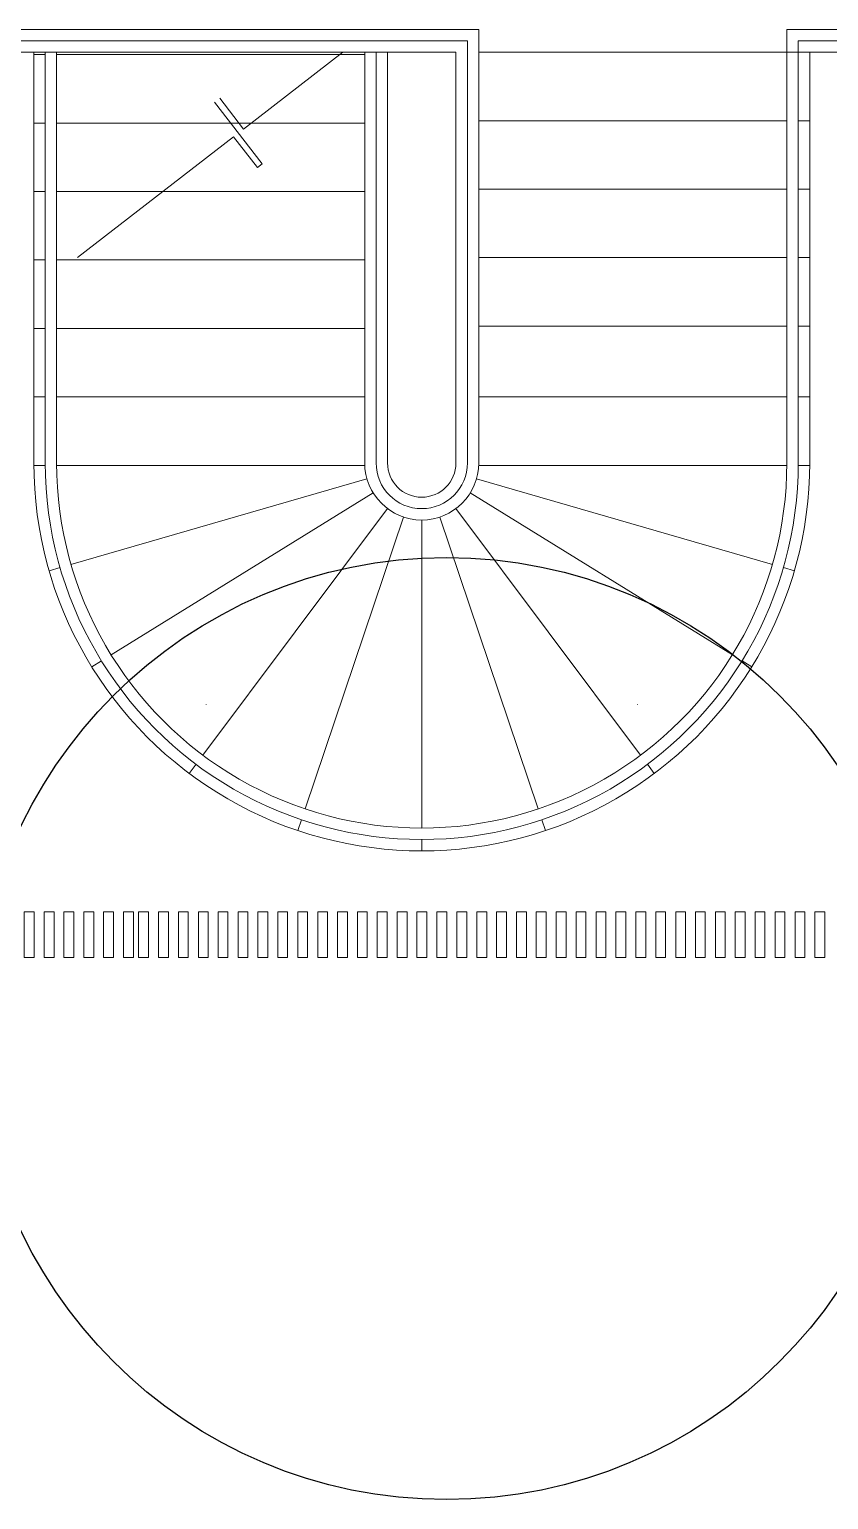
# Model space of a CAD drawing. Header units: metres. Extents: x -44 to 358, y -246 to 48.
# Drawn here: x 79.99 to 83.5, y -114.66 to -108.21 of the extents above; entities that cross this region are included whole.
import ezdxf

# ---------------------------------------------------------------- set-up
doc = ezdxf.new("R2010")
doc.units = ezdxf.units.M
doc.header["$LTSCALE"] = 0.3
doc.linetypes.add('DASHED', pattern=[0.75, 0.5, -0.25])
for name, color, linetype, lineweight in [('baranda vidrio', 143, 'Continuous', 0), ('muros bajitos', 252, 'Continuous', 5), ('piso', 251, 'Continuous', 18), ('puertas', 42, 'Continuous', 0)]:
    doc.layers.add(name, color=color, linetype=linetype, lineweight=lineweight)
doc.layers.add('DIMTEXTO', color=4, linetype='Continuous')

# ---------------------------------------------------------------- blocks, each defined once
blk = doc.blocks.new('PL MUEBLES 2N NASAS 09')
at = {"layer": 'baranda vidrio', "color": 2}
for p, q in [((214.0118, 43.4062), (211.0618, 43.4062)), ((214.0118, 43.4062), (214.0118, 41.5062)), ((216.4618, 43.4062), (215.3618, 43.4062)), ((215.3618, 43.4062), (215.3618, 41.5062)), ((213.9618, 43.3562), (211.0618, 43.3562)), ((212.1118, 43.3062), (212.1118, 41.5062)), ((212.1618, 43.3062), (212.1618, 41.5062)), ((213.5118, 43.3062), (213.5118, 41.5062)), ((213.5618, 43.3062), (213.5618, 41.5062)), ((213.9618, 43.3562), (213.9618, 41.5062)), ((216.4647, 43.3562), (215.4118, 43.3562)), ((215.4118, 43.3562), (215.4118, 41.5062))]:
    blk.add_line(p, q, dxfattribs=at)
for radius, end in [(1.65, 0.00098), (1.6, 0.00098), (0.25, 0), (0.2, 0)]:
    blk.add_arc((213.7618, 41.5062), radius, 180, end, dxfattribs=at)
at = {"layer": 'muros bajitos', "color": 2}
blk.add_line((212.9169, 42.0957), (212.8169, 42.0957), dxfattribs=at)
at = {"layer": 'piso', "color": 2}
for p, q in [((213.9118, 43.3062), (211.0618, 43.3062)), ((212.0618, 43.3062), (212.0618, 41.5062)), ((212.0618, 43.2957), (212.1118, 43.2957)), ((212.1618, 43.2957), (213.1242, 43.2957)), ((212.9813, 42.9696), (213.4161, 43.3062)), ((213.1242, 43.2957), (213.5118, 43.2957)), ((213.6118, 43.3062), (213.6118, 41.5062)), ((213.9118, 43.3062), (213.9118, 41.5062)), ((215.4618, 43.3062), (214.0118, 43.3062)), ((216.4618, 43.3062), (215.4618, 43.3062)), ((215.4618, 43.3062), (215.4618, 41.5062)), ((212.9813, 42.9696), (212.8767, 43.1047)), ((212.8537, 43.0869), (213.0628, 42.8167)), ((212.0618, 42.9957), (212.1118, 42.9957)), ((212.1618, 42.9957), (213.5118, 42.9957)), ((215.3618, 43.0062), (214.0118, 43.0062)), ((212.2534, 42.4062), (212.9373, 42.9356)), ((213.0419, 42.8005), (212.9373, 42.9356)), ((213.0628, 42.8167), (213.0419, 42.8005)), ((212.0618, 42.6957), (212.1118, 42.6957)), ((212.1618, 42.6957), (213.5118, 42.6957)), ((215.3618, 42.7062), (214.0118, 42.7062)), ((212.0618, 42.3957), (212.1118, 42.3957)), ((212.1618, 42.3957), (213.5118, 42.3957)), ((215.3618, 42.4062), (214.0118, 42.4062)), ((212.0618, 42.0957), (212.1118, 42.0957)), ((212.0618, 42.0957), (212.1118, 42.0957)), ((212.1618, 42.0957), (213.5118, 42.0957)), ((212.1618, 42.0957), (213.5118, 42.0957)), ((215.3618, 42.1062), (214.0118, 42.1062)), ((214.0118, 42.1062), (215.3618, 42.1062)), ((215.4618, 42.1062), (215.4118, 42.1062)), ((215.4118, 42.1062), (215.4618, 42.1062)), ((212.0618, 41.7957), (212.1118, 41.7957)), ((212.1618, 41.7957), (213.5118, 41.7957)), ((215.3618, 41.7957), (214.0118, 41.7957)), ((215.4618, 41.7957), (215.4118, 41.7957)), ((212.0618, 41.4957), (212.1119, 41.4957)), ((212.1619, 41.4957), (213.5118, 41.4957)), ((215.3618, 41.4957), (214.0118, 41.4957)), ((215.4618, 41.4957), (215.4118, 41.4957)), ((213.5217, 41.4368), (212.2247, 41.062)), ((214.002, 41.4368), (215.2989, 41.062)), ((213.5491, 41.3748), (212.4006, 40.6653)), ((213.9745, 41.3748), (215.123, 40.6653)), ((213.6119, 41.3061), (212.8026, 40.2256)), ((213.9117, 41.3061), (214.7211, 40.2256)), ((213.682, 41.2693), (213.2511, 39.9899)), ((213.682, 41.2693), (213.2511, 39.9899)), ((213.7618, 41.2562), (213.7618, 39.9062)), ((213.7618, 41.2562), (213.7618, 39.9062)), ((213.8416, 41.2693), (214.2725, 39.9899)), ((213.8416, 41.2693), (214.2725, 39.9899)), ((212.1767, 41.0481), (212.1287, 41.0342)), ((215.3469, 41.0481), (215.395, 41.0342)), ((212.3581, 40.639), (212.3156, 40.6127)), ((215.1655, 40.639), (215.2081, 40.6127)), ((212.8169, 40.4457), (212.8169, 40.4484)), ((214.7068, 40.4457), (214.7068, 40.4484)), ((212.7726, 40.1856), (212.7426, 40.1456)), ((214.7511, 40.1856), (214.781, 40.1456)), ((213.2351, 39.9425), (213.2192, 39.8951)), ((213.2351, 39.9425), (213.2192, 39.8951)), ((214.2885, 39.9425), (214.3045, 39.8951)), ((214.2885, 39.9425), (214.3045, 39.8951)), ((213.7618, 39.8562), (213.7618, 39.8062)), ((213.7618, 39.8562), (213.7618, 39.8062))]:
    blk.add_line(p, q, dxfattribs=at)
at = {"layer": 'piso', "color": 2, "linetype": 'DASHED', "ltscale": 0.1}
for p, q in [((213.5118, 42.9957), (213.5118, 43.3062)), ((214.0118, 43.0062), (214.0118, 43.3062)), ((215.4618, 43.0062), (215.4118, 43.0062)), ((214.3994, 42.7062), (214.0118, 42.7062)), ((215.4618, 42.7062), (215.4118, 42.7062)), ((215.4618, 42.4062), (215.4118, 42.4062))]:
    blk.add_line(p, q, dxfattribs=at)
at = {"layer": 'piso', "color": 2}
for radius, end in [(1.7, 0.00098), (0.15, 0)]:
    blk.add_arc((213.7618, 41.5062), radius, 180, end, dxfattribs=at)
at = {"layer": 'puertas', "color": 2}
for points in [[(212.0197, 39.5391), (212.0629, 39.5391), (212.0629, 39.3391), (212.0197, 39.3391)], [(212.1072, 39.5391), (212.1504, 39.5391), (212.1504, 39.3391), (212.1072, 39.3391)], [(212.1937, 39.5391), (212.237, 39.5391), (212.237, 39.3391), (212.1937, 39.3391)], [(212.2812, 39.5391), (212.3245, 39.5391), (212.3245, 39.3391), (212.2812, 39.3391)], [(212.3678, 39.5391), (212.411, 39.5391), (212.411, 39.3391), (212.3678, 39.3391)], [(212.4553, 39.5391), (212.4986, 39.5391), (212.4986, 39.3391), (212.4553, 39.3391)], [(212.5212, 39.5391), (212.5645, 39.5391), (212.5645, 39.3391), (212.5212, 39.3391)], [(212.6087, 39.5391), (212.652, 39.5391), (212.652, 39.3391), (212.6087, 39.3391)], [(212.6953, 39.5391), (212.7385, 39.5391), (212.7385, 39.3391), (212.6953, 39.3391)], [(212.7828, 39.5391), (212.8261, 39.5391), (212.8261, 39.3391), (212.7828, 39.3391)], [(212.8693, 39.5391), (212.9126, 39.5391), (212.9126, 39.3391), (212.8693, 39.3391)], [(212.9569, 39.5391), (213.0001, 39.5391), (213.0001, 39.3391), (212.9569, 39.3391)], [(213.0434, 39.5391), (213.0866, 39.5391), (213.0866, 39.3391), (213.0434, 39.3391)], [(213.1309, 39.5391), (213.1742, 39.5391), (213.1742, 39.3391), (213.1309, 39.3391)], [(213.2184, 39.5391), (213.2617, 39.5391), (213.2617, 39.3391), (213.2184, 39.3391)], [(213.306, 39.5391), (213.3492, 39.5391), (213.3492, 39.3391), (213.306, 39.3391)], [(213.3925, 39.5391), (213.4358, 39.5391), (213.4358, 39.3391), (213.3925, 39.3391)], [(213.48, 39.5391), (213.5233, 39.5391), (213.5233, 39.3391), (213.48, 39.3391)], [(213.5666, 39.5391), (213.6098, 39.5391), (213.6098, 39.3391), (213.5666, 39.3391)], [(213.6541, 39.5391), (213.6974, 39.5391), (213.6974, 39.3391), (213.6541, 39.3391)], [(213.7406, 39.5391), (213.7839, 39.5391), (213.7839, 39.3391), (213.7406, 39.3391)], [(213.8282, 39.5391), (213.8714, 39.5391), (213.8714, 39.3391), (213.8282, 39.3391)], [(213.9157, 39.5391), (213.9589, 39.5391), (213.9589, 39.3391), (213.9157, 39.3391)], [(214.0032, 39.5391), (214.0465, 39.5391), (214.0465, 39.3391), (214.0032, 39.3391)], [(214.0897, 39.5391), (214.133, 39.5391), (214.133, 39.3391), (214.0897, 39.3391)], [(214.1773, 39.5391), (214.2205, 39.5391), (214.2205, 39.3391), (214.1773, 39.3391)], [(214.2638, 39.5391), (214.3071, 39.5391), (214.3071, 39.3391), (214.2638, 39.3391)], [(214.3513, 39.5391), (214.3946, 39.5391), (214.3946, 39.3391), (214.3513, 39.3391)], [(214.4379, 39.5391), (214.4811, 39.5391), (214.4811, 39.3391), (214.4379, 39.3391)], [(214.5254, 39.5391), (214.5687, 39.5391), (214.5687, 39.3391), (214.5254, 39.3391)], [(214.6129, 39.5391), (214.6562, 39.5391), (214.6562, 39.3391), (214.6129, 39.3391)], [(214.7005, 39.5391), (214.7437, 39.5391), (214.7437, 39.3391), (214.7005, 39.3391)], [(214.787, 39.5391), (214.8302, 39.5391), (214.8302, 39.3391), (214.787, 39.3391)], [(214.8745, 39.5391), (214.9178, 39.5391), (214.9178, 39.3391), (214.8745, 39.3391)], [(214.961, 39.5391), (215.0043, 39.5391), (215.0043, 39.3391), (214.961, 39.3391)], [(215.0486, 39.5391), (215.0918, 39.5391), (215.0918, 39.3391), (215.0486, 39.3391)], [(215.1351, 39.5391), (215.1784, 39.5391), (215.1784, 39.3391), (215.1351, 39.3391)], [(215.2226, 39.5391), (215.2659, 39.5391), (215.2659, 39.3391), (215.2226, 39.3391)], [(215.3102, 39.5391), (215.3534, 39.5391), (215.3534, 39.3391), (215.3102, 39.3391)], [(215.3977, 39.5391), (215.441, 39.5391), (215.441, 39.3391), (215.3977, 39.3391)], [(215.4842, 39.5391), (215.5275, 39.5391), (215.5275, 39.3391), (215.4842, 39.3391)]]:
    blk.add_lwpolyline(points, close=True, dxfattribs=at)

msp = doc.modelspace()

# ---------------------------------------------------------------- linework, layer by layer
at = {"layer": 'DIMTEXTO', "color": 6, "ltscale": 0.2}
msp.add_circle((81.8220134, -112.5919742), 2.0642747, dxfattribs=at)

# ---------------------------------------------------------------- block references
msp.add_blockref('PL MUEBLES 2N NASAS 09', (-132.0484004, -151.6197483))

doc.saveas('drawing.dxf')
